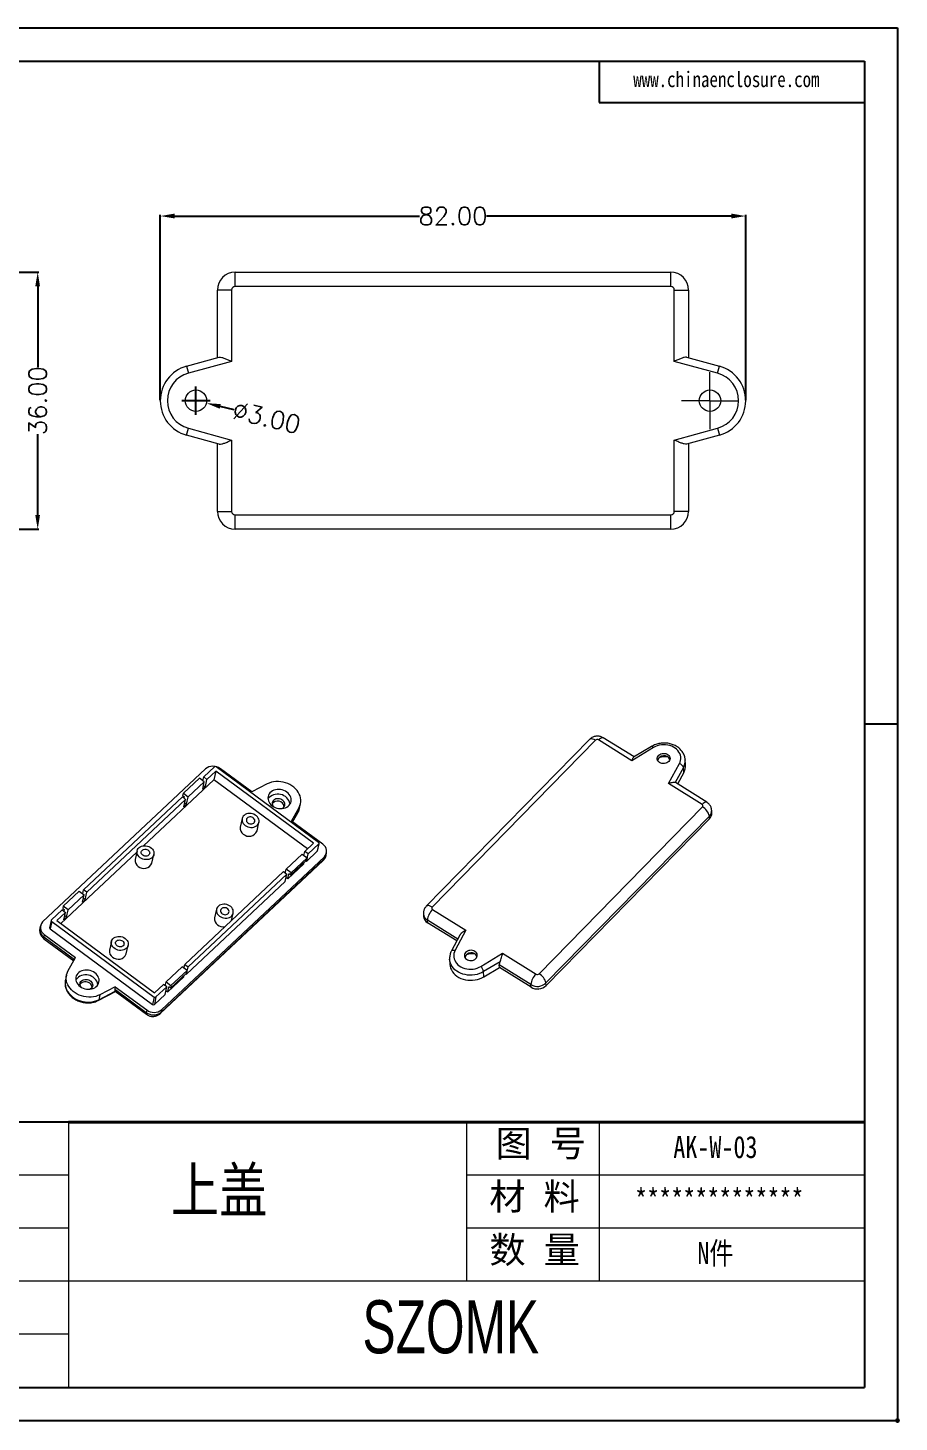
# Model space of a CAD drawing. Header units: inches. Extents: x -870 to -275, y 557 to 752.
# Drawn here: x -715.8 to -593.7, y 556.5 to 751.8 of the extents above; entities that cross this region are included whole.
import ezdxf

# ---------------------------------------------------------------- set-up
doc = ezdxf.new("R2010")
doc.units = ezdxf.units.IN
doc.header["$LTSCALE"] = 0.1
doc.layers.add('文字', color=81, linetype='Continuous')
doc.layers.add('粗实线', color=7, linetype='Continuous', lineweight=30)
doc.layers.add('细实线', color=3, linetype='Continuous', lineweight=9)
doc.styles.get("Standard").update_dxf_attribs({"font": 'txt', "bigfont": 'gbcbig.shx'})
doc.styles.add('宋体', font='', dxfattribs={"width": 0.8, "height": 3.5})
doc.styles.add('长仿宋', font='', dxfattribs={"width": 0.7, "height": 4})
doc.styles.get('宋体').set_extended_font_data('SimSun')
doc.styles.get('长仿宋').set_extended_font_data('SimSun')
doc.dimstyles.new('2.5', dxfattribs={"dimtxt": 2.5, "dimasz": 2, "dimexe": 0.18, "dimexo": 0.0625, "dimgap": 0.09, "dimtad": 0, "dimzin": 0, "dimdsep": 46, "dimtxsty": 'Standard', "dimcen": 2, "dimclrd": 3, "dimclre": 3, "dimclrt": 256, "dimadec": 0, "dimazin": 0, "dimtfac": 1, "dimtofl": 0, "dimtmove": 0, "dimatfit": 3, "dimfxl": 1, "dimtolj": 1, "dimtzin": 0, "dimarcsym": 0})

# ---------------------------------------------------------------- blocks, each defined once
blk = doc.blocks.new('SW_CENTERMARKSYMBOL_35')
at = {"color": 0, "linetype": 'Continuous', "lineweight": 0}
for p, q in [((0, 2.5), (0, 4)), ((0, 0), (0, 2.5)), ((-2.5, 0), (-4, 0)), ((0, 0), (-2.5, 0)), ((0, 0), (0, -2.5)), ((0, 0), (2.5, 0)), ((2.5, 0), (4, 0)), ((0, -2.5), (0, -4))]:
    blk.add_line(p, q, dxfattribs=at)
blk = doc.blocks.new('*D76')
at = {"color": 3, "lineweight": -2}
for p, q in [((-740.93, 717.59), (-714.2, 717.59)), ((-714.38, 715.59), (-714.38, 704.26)), ((-714.38, 683.59), (-714.38, 694.91)), ((-740.93, 681.59), (-714.2, 681.59))]:
    blk.add_line(p, q, dxfattribs=at)
at = {"color": 3}
for points in [[(-714.72, 715.59), (-714.05, 715.59), (-714.38, 717.59)], [(-714.72, 683.59), (-714.05, 683.59), (-714.38, 681.59)]]:
    blk.add_solid(points, dxfattribs=at)
at = {"layer": 'Defpoints', "color": 0}
for p in [(-740.99, 717.59), (-714.38, 717.59), (-740.99, 681.59)]:
    blk.add_point(p, dxfattribs=at)
at = {"insert": (-714.38, 699.59), "char_height": 2.5, "attachment_point": 5, "rotation": 90}
blk.add_mtext('\\A1;36.00', dxfattribs=at)
blk = doc.blocks.new('*D80')
at = {"color": 3, "lineweight": -2}
for p, q in [((-692.21, 697.59), (-692.21, 701.59)), ((-694.21, 699.59), (-690.21, 699.59)), ((-686.86, 698.32), (-688.81, 698.78))]:
    blk.add_line(p, q, dxfattribs=at)
at = {"color": 3}
blk.add_solid([(-688.73, 699.11), (-688.88, 698.46), (-690.75, 699.24)], dxfattribs=at)
at = {"layer": 'Defpoints', "color": 0}
for p in [(-693.67, 699.93), (-690.75, 699.24)]:
    blk.add_point(p, dxfattribs=at)
at = {"insert": (-682.31, 697.25), "char_height": 2.5, "attachment_point": 5, "rotation": 346.7077}
blk.add_mtext('\\A1;∅3.00', dxfattribs=at)
blk = doc.blocks.new('*D85')
at = {"color": 3, "lineweight": -2}
for p, q in [((-697.21, 699.65), (-697.21, 725.63)), ((-695.21, 725.45), (-660.89, 725.45)), ((-617.21, 725.45), (-651.54, 725.45)), ((-615.21, 699.65), (-615.21, 725.63))]:
    blk.add_line(p, q, dxfattribs=at)
at = {"color": 3}
for points in [[(-695.21, 725.79), (-695.21, 725.12), (-697.21, 725.45)], [(-617.21, 725.79), (-617.21, 725.12), (-615.21, 725.45)]]:
    blk.add_solid(points, dxfattribs=at)
at = {"layer": 'Defpoints', "color": 0}
for p in [(-615.21, 725.45), (-697.21, 699.59), (-615.21, 699.59)]:
    blk.add_point(p, dxfattribs=at)
at = {"insert": (-656.21, 725.45), "char_height": 2.5, "attachment_point": 5}
blk.add_mtext('\\A1;82.00', dxfattribs=at)

msp = doc.modelspace()

# ---------------------------------------------------------------- linework, layer by layer
for p, q in [((-869.854, 751.81), (-593.949, 751.81)), ((-593.949, 751.81), (-593.949, 556.726)), ((-860.564, 747.165), (-598.594, 747.165)), ((-635.752, 747.165), (-635.752, 741.359)), ((-598.594, 747.165), (-598.594, 561.371)), ((-635.752, 741.359), (-598.594, 741.359)), ((-593.949, 654.268), (-598.594, 654.268)), ((-710.07, 598.53), (-765.809, 598.53)), ((-860.564, 561.371), (-598.594, 561.371)), ((-869.854, 556.726), (-593.949, 556.726))]:
    msp.add_line(p, q)
at = {"color": 7, "linetype": 'Continuous', "lineweight": 15}
for p, q in [((-686.714, 715.587), (-686.714, 717.587)), ((-686.714, 717.587), (-625.714, 717.587)), ((-625.714, 715.587), (-625.714, 717.587)), ((-687.214, 715.087), (-689.214, 715.087)), ((-689.214, 705.587), (-689.214, 715.087)), ((-687.214, 715.087), (-687.214, 705.095)), ((-625.714, 715.587), (-686.714, 715.587)), ((-625.214, 705.095), (-625.214, 715.087)), ((-625.214, 715.087), (-623.214, 715.087)), ((-623.214, 715.087), (-623.214, 705.587)), ((-693.528, 704.411), (-688.946, 705.66)), ((-687.214, 705.095), (-693.265, 703.446)), ((-619.162, 703.446), (-625.214, 705.095)), ((-623.481, 705.66), (-618.899, 704.411)), ((-693.528, 704.411), (-693.265, 703.446)), ((-619.162, 703.446), (-618.899, 704.411)), ((-693.528, 694.762), (-693.265, 695.727)), ((-693.265, 695.727), (-687.214, 694.078)), ((-625.214, 694.078), (-619.162, 695.727)), ((-619.162, 695.727), (-618.899, 694.762)), ((-688.946, 693.513), (-693.528, 694.762)), ((-689.214, 684.087), (-689.214, 693.587)), ((-687.214, 694.078), (-687.214, 684.087)), ((-625.214, 684.087), (-625.214, 694.078)), ((-618.899, 694.762), (-623.481, 693.513)), ((-623.214, 693.587), (-623.214, 684.087)), ((-689.214, 684.087), (-687.214, 684.087)), ((-686.714, 683.587), (-625.714, 683.587)), ((-686.714, 681.587), (-686.714, 683.587)), ((-625.714, 681.587), (-625.714, 683.587)), ((-623.214, 684.087), (-625.214, 684.087)), ((-625.714, 681.587), (-686.714, 681.587)), ((-630.838, 649.676), (-635.157, 652.367)), ((-637.071, 652.142), (-659.95, 628.768)), ((-636.254, 652.018), (-659.133, 628.644)), ((-631.158, 649.152), (-635.833, 652.064)), ((-628.116, 650.99), (-631.158, 649.152)), ((-628.406, 651.145), (-630.916, 649.628)), ((-626.003, 645.94), (-624.505, 648.74)), ((-623.649, 648.559), (-623.69, 649.275)), ((-690.884, 648.005), (-713.687, 626.56)), ((-689.703, 646.493), (-699.538, 637.244)), ((-693.978, 644.596), (-691.735, 646.705)), ((-691.041, 646.193), (-691.735, 646.705)), ((-691.25, 646.347), (-691.13, 646.886)), ((-689.634, 648.292), (-691.13, 646.886)), ((-691.13, 646.886), (-690.667, 646.544)), ((-690.898, 645.506), (-690.667, 646.544)), ((-689.433, 647.704), (-690.667, 646.544)), ((-689.433, 647.704), (-689.703, 646.493)), ((-676.571, 636.805), (-689.703, 646.493)), ((-675.73, 637.595), (-689.433, 647.704)), ((-675.032, 637.708), (-689.383, 648.295)), ((-684.394, 644.786), (-688.792, 648.03)), ((-623.935, 648.201), (-625.069, 646.081)), ((-623.894, 647.485), (-624.751, 645.883)), ((-623.894, 647.485), (-623.935, 648.201)), ((-694.055, 644.249), (-693.978, 644.596)), ((-693.978, 644.596), (-693.284, 644.083)), ((-691.041, 646.193), (-693.284, 644.083)), ((-691.272, 645.154), (-691.041, 646.193)), ((-690.898, 645.506), (-691.272, 645.154)), ((-691.152, 645.693), (-690.898, 645.506)), ((-682.237, 645.901), (-684.394, 644.786)), ((-621.328, 643.027), (-626.003, 645.94)), ((-620.653, 643.33), (-625.065, 646.079)), ((-694.12, 644.073), (-707.952, 631.066)), ((-693.657, 643.732), (-707.489, 630.724)), ((-693.657, 643.732), (-694.12, 644.073)), ((-694.055, 644.249), (-693.824, 644.079)), ((-693.889, 642.693), (-693.657, 643.732)), ((-693.515, 643.045), (-693.889, 642.693)), ((-693.867, 643.886), (-693.824, 644.079)), ((-693.769, 643.232), (-693.515, 643.045)), ((-693.515, 643.045), (-693.284, 644.083)), ((-678.839, 640.687), (-677.771, 642.606)), ((-677.771, 642.606), (-677.925, 641.914)), ((-677.721, 642.447), (-677.567, 643.139)), ((-644.161, 619.316), (-621.282, 642.69)), ((-685.734, 641.047), (-686.004, 639.836)), ((-674.441, 637.443), (-678.839, 640.687)), ((-678.668, 640.561), (-677.946, 641.859)), ((-620.305, 641.391), (-643.184, 618.017)), ((-620.285, 641.033), (-643.164, 617.659)), ((-620.285, 641.033), (-620.305, 641.391)), ((-619.957, 641.847), (-619.978, 642.205)), ((-683.662, 639.314), (-683.392, 640.526)), ((-676.964, 636.435), (-675.73, 637.595)), ((-676.501, 636.094), (-675.006, 637.5)), ((-675.006, 637.5), (-675.237, 636.462)), ((-675.2, 636.525), (-674.969, 637.563)), ((-700.489, 636.35), (-711.143, 626.331)), ((-700.448, 636.533), (-700.718, 635.321)), ((-698.375, 634.8), (-698.106, 636.011)), ((-697.203, 613.729), (-674.399, 635.173)), ((-697.099, 613.92), (-674.296, 635.364)), ((-697.022, 614.266), (-674.218, 635.71)), ((-679.581, 633.974), (-677.338, 636.084)), ((-676.72, 635.225), (-678.963, 633.116)), ((-678.886, 633.462), (-676.643, 635.571)), ((-677.338, 636.084), (-676.643, 635.571)), ((-677.106, 634.704), (-677.061, 634.905)), ((-677.084, 635.896), (-676.964, 636.435)), ((-676.501, 636.094), (-676.964, 636.435)), ((-676.732, 635.055), (-676.827, 635.125)), ((-676.732, 635.055), (-675.237, 636.462)), ((-676.732, 635.055), (-676.501, 636.094)), ((-676.643, 635.571), (-676.72, 635.225)), ((-674.218, 635.71), (-674.296, 635.364)), ((-673.989, 635.892), (-673.912, 636.238)), ((-693.786, 620.616), (-679.954, 633.623)), ((-693.323, 620.274), (-679.492, 633.281)), ((-679.954, 633.623), (-679.492, 633.281)), ((-679.723, 632.243), (-679.492, 633.281)), ((-679.701, 633.436), (-679.581, 633.974)), ((-678.886, 633.462), (-679.581, 633.974)), ((-679.349, 632.595), (-677.106, 634.704)), ((-679.349, 632.595), (-679.195, 633.287)), ((-678.963, 633.116), (-679.195, 633.287)), ((-678.963, 633.116), (-678.886, 633.462)), ((-708.557, 630.885), (-710.8, 628.776)), ((-708.557, 630.885), (-707.863, 630.373)), ((-708.072, 630.527), (-707.952, 631.066)), ((-707.489, 630.724), (-707.952, 631.066)), ((-693.554, 619.236), (-679.723, 632.243)), ((-679.349, 632.595), (-679.603, 632.782)), ((-707.863, 630.373), (-710.106, 628.264)), ((-708.094, 629.335), (-707.863, 630.373)), ((-708.094, 629.335), (-707.72, 629.686)), ((-707.72, 629.686), (-707.974, 629.873)), ((-707.72, 629.686), (-707.489, 630.724)), ((-710.942, 628.254), (-712.438, 626.847)), ((-710.479, 627.912), (-711.713, 626.752)), ((-710.942, 628.254), (-710.479, 627.912)), ((-710.8, 628.776), (-710.877, 628.43)), ((-710.877, 628.43), (-710.646, 628.259)), ((-710.106, 628.264), (-710.8, 628.776)), ((-710.711, 626.874), (-710.479, 627.912)), ((-710.711, 626.874), (-710.337, 627.225)), ((-710.689, 628.066), (-710.646, 628.259)), ((-710.337, 627.225), (-710.591, 627.413)), ((-710.337, 627.225), (-710.106, 628.264)), ((-689.338, 628.336), (-689.608, 627.125)), ((-687.224, 626.786), (-686.995, 627.814)), ((-660.356, 627.697), (-660.335, 627.339)), ((-659.087, 628.307), (-654.412, 625.394)), ((-713.994, 626.033), (-714.071, 625.687)), ((-712.475, 626.784), (-712.706, 625.746)), ((-712.411, 626.64), (-712.642, 625.601)), ((-712.642, 625.601), (-698.291, 615.014)), ((-712.411, 626.64), (-698.06, 616.052)), ((-711.713, 626.752), (-698.01, 616.643)), ((-659.775, 626.466), (-659.796, 626.824)), ((-655.674, 623.911), (-659.775, 626.466)), ((-654.412, 625.394), (-655.91, 622.594)), ((-713.465, 624.828), (-713.542, 624.482)), ((-713.507, 624.219), (-709.319, 621.13)), ((-713.465, 624.828), (-709.067, 621.583)), ((-704.052, 623.822), (-704.322, 622.61)), ((-701.979, 622.088), (-701.709, 623.3)), ((-655.232, 624.736), (-656.418, 622.52)), ((-710.135, 619.665), (-709.067, 621.583)), ((-656.684, 621.343), (-656.643, 620.627)), ((-652.299, 620.344), (-649.257, 622.183)), ((-649.257, 622.183), (-644.582, 619.27)), ((-710.339, 619.132), (-710.493, 618.44)), ((-696.403, 618.155), (-694.16, 620.264)), ((-695.785, 617.296), (-693.542, 619.406)), ((-693.465, 619.752), (-695.708, 617.642)), ((-693.465, 619.752), (-694.16, 620.264)), ((-693.906, 620.077), (-693.786, 620.616)), ((-693.786, 620.616), (-693.323, 620.274)), ((-693.649, 619.306), (-693.554, 619.236)), ((-693.554, 619.236), (-693.323, 620.274)), ((-693.542, 619.406), (-693.465, 619.752)), ((-649.622, 620.996), (-651.925, 619.604)), ((-651.884, 618.888), (-651.925, 619.604)), ((-651.884, 618.888), (-649.716, 620.199)), ((-645.292, 617.787), (-649.736, 620.557)), ((-649.716, 620.199), (-649.736, 620.557)), ((-645.271, 617.429), (-649.716, 620.199)), ((-703.512, 617.485), (-705.669, 616.37)), ((-703.512, 617.485), (-703.589, 617.139)), ((-703.512, 617.485), (-699.114, 614.241)), ((-698.01, 616.643), (-696.777, 617.803)), ((-697.809, 616.055), (-696.314, 617.462)), ((-696.314, 617.462), (-696.777, 617.803)), ((-696.545, 616.423), (-696.314, 617.462)), ((-696.523, 617.616), (-696.403, 618.155)), ((-696.403, 618.155), (-695.708, 617.642)), ((-696.171, 616.775), (-693.928, 618.884)), ((-696.171, 616.775), (-696.017, 617.467)), ((-695.785, 617.296), (-696.017, 617.467)), ((-695.708, 617.642), (-695.785, 617.296)), ((-693.928, 618.884), (-693.883, 619.085)), ((-645.271, 617.429), (-645.292, 617.787)), ((-643.164, 617.659), (-643.184, 618.017)), ((-705.896, 615.567), (-703.475, 616.818)), ((-705.823, 615.678), (-703.532, 616.862)), ((-705.669, 616.37), (-705.823, 615.678)), ((-703.589, 617.139), (-699.191, 613.895)), ((-703.515, 616.849), (-703.532, 616.862)), ((-703.515, 616.849), (-699.156, 613.632)), ((-698.06, 616.052), (-698.291, 615.014)), ((-698.04, 615.017), (-696.545, 616.423)), ((-697.809, 616.055), (-698.04, 615.017)), ((-696.425, 616.962), (-696.171, 616.775)), ((-699.114, 614.241), (-699.191, 613.895)), ((-697.022, 614.266), (-697.099, 613.92))]:
    msp.add_line(p, q, dxfattribs=at)
at = {"color": 8, "linetype": 'Continuous', "lineweight": 15}
for p, q in [((-678.675, 640.566), (-677.925, 641.914)), ((-677.946, 641.859), (-677.925, 641.914)), ((-655.535, 624.17), (-659.796, 626.824)), ((-713.542, 624.482), (-709.226, 621.298))]:
    msp.add_line(p, q, dxfattribs=at)
at = {"color": 8, "linetype": 'Continuous', "lineweight": 15, "flags": 128}
for points in [[(-635.833, 652.064), (-635.686, 652.2), (-635.542, 652.303), (-635.409, 652.369), (-635.29, 652.396), (-635.191, 652.383), (-635.157, 652.367)], [(-636.254, 652.018), (-636.436, 652.118), (-636.609, 652.187), (-636.767, 652.222), (-636.904, 652.221), (-637.014, 652.185), (-637.071, 652.142)], [(-628.116, 650.99), (-628.185, 651.057), (-628.25, 651.109), (-628.309, 651.142), (-628.36, 651.155), (-628.401, 651.148), (-628.406, 651.145)], [(-620.653, 643.33), (-620.687, 643.346), (-620.786, 643.359), (-620.905, 643.332), (-621.038, 643.266), (-621.181, 643.163), (-621.328, 643.027)], [(-674.399, 635.173), (-674.343, 635.242), (-674.296, 635.364)], [(-659.133, 628.644), (-659.315, 628.744), (-659.488, 628.813), (-659.646, 628.848), (-659.783, 628.847), (-659.893, 628.811), (-659.95, 628.768)], [(-651.925, 619.604), (-652.211, 619.451), (-652.516, 619.324), (-652.836, 619.225), (-653.167, 619.155), (-653.504, 619.116), (-653.844, 619.108), (-654.182, 619.131), (-654.514, 619.184), (-654.835, 619.267), (-655.141, 619.379), (-655.429, 619.519), (-655.694, 619.684), (-655.934, 619.873), (-656.144, 620.083), (-656.323, 620.311), (-656.469, 620.555), (-656.578, 620.811), (-656.65, 621.076), (-656.684, 621.343)], [(-656.418, 622.52), (-656.405, 622.54), (-656.358, 622.585), (-656.293, 622.617), (-656.212, 622.634), (-656.119, 622.636), (-656.017, 622.623), (-655.91, 622.594)], [(-710.493, 618.44), (-710.532, 618.189), (-710.538, 617.912), (-710.505, 617.635), (-710.434, 617.359), (-710.327, 617.088), (-710.184, 616.827), (-710.007, 616.578), (-709.799, 616.344), (-709.562, 616.129), (-709.3, 615.936), (-709.015, 615.766), (-708.712, 615.622), (-708.393, 615.506), (-708.065, 615.419), (-707.729, 615.363), (-707.392, 615.338), (-707.057, 615.345), (-706.728, 615.383), (-706.41, 615.451), (-706.107, 615.55), (-705.823, 615.678)], [(-697.203, 613.729), (-697.147, 613.798), (-697.099, 613.92)]]:
    msp.add_lwpolyline(points, dxfattribs=at)
at = {"color": 7, "linetype": 'Continuous', "lineweight": 15, "flags": 128}
for points in [[(-624.505, 648.74), (-624.404, 648.966), (-624.338, 649.201), (-624.308, 649.439), (-624.316, 649.678), (-624.36, 649.914), (-624.441, 650.142), (-624.556, 650.36), (-624.705, 650.565), (-624.884, 650.752), (-625.092, 650.919), (-625.324, 651.064), (-625.578, 651.184), (-625.849, 651.277), (-626.133, 651.343), (-626.426, 651.38), (-626.724, 651.386), (-627.021, 651.364), (-627.313, 651.312), (-627.596, 651.231), (-627.865, 651.123), (-628.116, 650.99)], [(-627.268, 648.887), (-627.398, 648.987), (-627.499, 649.106), (-627.568, 649.24), (-627.602, 649.383), (-627.598, 649.529), (-627.559, 649.672), (-627.484, 649.807), (-627.378, 649.927), (-627.244, 650.029), (-627.088, 650.107), (-626.916, 650.159), (-626.736, 650.183), (-626.554, 650.176), (-626.379, 650.141), (-626.217, 650.078), (-626.075, 649.989), (-625.958, 649.879), (-625.873, 649.752), (-625.821, 649.613), (-625.806, 649.468), (-625.827, 649.322), (-625.885, 649.182), (-625.976, 649.054), (-626.097, 648.942), (-626.242, 648.852), (-626.407, 648.787), (-626.584, 648.749), (-626.766, 648.74), (-626.945, 648.761), (-627.115, 648.811), (-627.268, 648.887)], [(-623.69, 649.275), (-623.689, 649.271), (-623.688, 649.244)], [(-677.771, 642.606), (-677.653, 642.856), (-677.572, 643.119), (-677.528, 643.39), (-677.523, 643.666), (-677.555, 643.944), (-677.626, 644.22), (-677.733, 644.49), (-677.876, 644.752), (-678.053, 645.001), (-678.261, 645.234), (-678.498, 645.449), (-678.76, 645.643), (-679.045, 645.813), (-679.349, 645.956), (-679.667, 646.072), (-679.996, 646.159), (-680.331, 646.215), (-680.668, 646.24), (-681.003, 646.234), (-681.332, 646.196), (-681.65, 646.127), (-681.953, 646.028), (-682.237, 645.901)], [(-681.523, 642.824), (-681.322, 642.695), (-681.102, 642.59), (-680.869, 642.513), (-680.628, 642.463), (-680.383, 642.444), (-680.141, 642.454), (-679.907, 642.494), (-679.686, 642.564), (-679.483, 642.66), (-679.303, 642.782), (-679.149, 642.927), (-679.025, 643.091), (-678.935, 643.27), (-678.879, 643.461), (-678.859, 643.66), (-678.876, 643.861), (-678.929, 644.061), (-679.017, 644.255), (-679.138, 644.438), (-679.289, 644.607), (-679.467, 644.758), (-679.668, 644.887), (-679.888, 644.992), (-680.121, 645.07), (-680.363, 645.119), (-680.608, 645.139), (-680.85, 645.128), (-681.084, 645.088), (-681.305, 645.019), (-681.508, 644.922), (-681.688, 644.8), (-681.842, 644.655), (-681.965, 644.492), (-682.056, 644.312), (-682.112, 644.121), (-682.132, 643.923), (-682.115, 643.721), (-682.062, 643.521), (-681.974, 643.328), (-681.853, 643.144), (-681.702, 642.975), (-681.523, 642.824)], [(-680.154, 642.453), (-680.048, 642.513), (-679.928, 642.614), (-679.837, 642.735), (-679.779, 642.871), (-679.757, 643.017), (-679.772, 643.165), (-679.822, 643.311), (-679.907, 643.449), (-680.021, 643.572), (-680.162, 643.675), (-680.322, 643.755), (-680.496, 643.809), (-680.676, 643.833), (-680.855, 643.827), (-681.026, 643.791), (-681.181, 643.727), (-681.315, 643.637), (-681.421, 643.525), (-681.495, 643.396), (-681.535, 643.255), (-681.539, 643.107), (-681.506, 642.959), (-681.439, 642.816), (-681.373, 642.724)], [(-685.311, 640.083), (-685.133, 639.973), (-684.938, 639.888), (-684.73, 639.833), (-684.517, 639.808), (-684.305, 639.814), (-684.102, 639.852), (-683.913, 639.92), (-683.746, 640.015), (-683.604, 640.136), (-683.494, 640.277), (-683.418, 640.435), (-683.378, 640.604), (-683.377, 640.779), (-683.414, 640.954), (-683.488, 641.124), (-683.596, 641.283), (-683.735, 641.426), (-683.901, 641.548), (-684.089, 641.646), (-684.291, 641.716), (-684.502, 641.757), (-684.716, 641.766), (-684.924, 641.744), (-685.12, 641.691), (-685.299, 641.609), (-685.454, 641.5), (-685.581, 641.369), (-685.675, 641.219), (-685.733, 641.055), (-685.753, 640.882), (-685.735, 640.706), (-685.68, 640.533), (-685.588, 640.368), (-685.464, 640.217), (-685.311, 640.083)], [(-684.937, 640.435), (-684.81, 640.361), (-684.668, 640.314), (-684.519, 640.296), (-684.372, 640.31), (-684.238, 640.353), (-684.124, 640.424), (-684.038, 640.517), (-683.985, 640.627), (-683.968, 640.747), (-683.988, 640.87), (-684.045, 640.988), (-684.134, 641.093), (-684.25, 641.178), (-684.386, 641.239), (-684.533, 641.272), (-684.681, 641.274), (-684.823, 641.245), (-684.948, 641.188), (-685.048, 641.105), (-685.119, 641.003), (-685.154, 640.887), (-685.152, 640.764), (-685.114, 640.643), (-685.04, 640.531), (-684.937, 640.435)], [(-700.025, 635.569), (-700.178, 635.702), (-700.302, 635.854), (-700.394, 636.019), (-700.449, 636.192), (-700.467, 636.367), (-700.447, 636.54), (-700.389, 636.704), (-700.295, 636.854), (-700.168, 636.986), (-700.013, 637.094), (-699.834, 637.176), (-699.638, 637.229), (-699.429, 637.251), (-699.216, 637.242), (-699.005, 637.202), (-698.803, 637.131), (-698.615, 637.033), (-698.449, 636.911), (-698.31, 636.768), (-698.202, 636.609), (-698.128, 636.439), (-698.091, 636.264), (-698.092, 636.089), (-698.132, 635.92), (-698.208, 635.762), (-698.318, 635.621), (-698.46, 635.501), (-698.627, 635.405), (-698.816, 635.337), (-699.019, 635.299), (-699.231, 635.293), (-699.444, 635.318), (-699.652, 635.374), (-699.847, 635.458), (-700.025, 635.569)], [(-699.651, 635.92), (-699.754, 636.016), (-699.828, 636.128), (-699.866, 636.249), (-699.868, 636.372), (-699.833, 636.488), (-699.762, 636.591), (-699.662, 636.673), (-699.537, 636.731), (-699.395, 636.759), (-699.247, 636.757), (-699.1, 636.724), (-698.964, 636.663), (-698.848, 636.578), (-698.759, 636.473), (-698.702, 636.356), (-698.682, 636.233), (-698.699, 636.113), (-698.752, 636.002), (-698.838, 635.909), (-698.952, 635.838), (-699.086, 635.795), (-699.233, 635.782), (-699.381, 635.799), (-699.524, 635.846), (-699.651, 635.92)], [(-688.914, 627.372), (-688.737, 627.262), (-688.541, 627.177), (-688.333, 627.122), (-688.12, 627.097), (-687.909, 627.103), (-687.705, 627.141), (-687.517, 627.209), (-687.349, 627.304), (-687.208, 627.425), (-687.097, 627.566), (-687.021, 627.724), (-686.982, 627.893), (-686.981, 628.068), (-687.017, 628.243), (-687.091, 628.413), (-687.199, 628.571), (-687.339, 628.714), (-687.505, 628.837), (-687.692, 628.935), (-687.895, 629.005), (-688.106, 629.046), (-688.319, 629.055), (-688.527, 629.033), (-688.724, 628.98), (-688.903, 628.898), (-689.058, 628.789), (-689.184, 628.658), (-689.278, 628.508), (-689.336, 628.344), (-689.356, 628.171), (-689.339, 627.995), (-689.283, 627.822), (-689.192, 627.657), (-689.067, 627.506), (-688.914, 627.372)], [(-688.54, 627.724), (-688.413, 627.65), (-688.271, 627.603), (-688.122, 627.585), (-687.976, 627.599), (-687.842, 627.642), (-687.728, 627.713), (-687.642, 627.806), (-687.588, 627.916), (-687.571, 628.036), (-687.592, 628.159), (-687.648, 628.277), (-687.738, 628.381), (-687.854, 628.467), (-687.989, 628.528), (-688.136, 628.561), (-688.285, 628.563), (-688.426, 628.534), (-688.551, 628.477), (-688.652, 628.394), (-688.722, 628.292), (-688.758, 628.175), (-688.756, 628.053), (-688.717, 627.932), (-688.644, 627.82), (-688.54, 627.724)], [(-702.133, 624.264), (-701.979, 624.131), (-701.855, 623.979), (-701.764, 623.814), (-701.708, 623.641), (-701.69, 623.465), (-701.711, 623.292), (-701.769, 623.128), (-701.863, 622.978), (-701.989, 622.847), (-702.144, 622.738), (-702.323, 622.656), (-702.52, 622.603), (-702.728, 622.581), (-702.941, 622.59), (-703.152, 622.631), (-703.355, 622.701), (-703.542, 622.799), (-703.708, 622.922), (-703.847, 623.065), (-703.956, 623.224), (-704.029, 623.393), (-704.066, 623.569), (-704.065, 623.743), (-704.026, 623.912), (-703.949, 624.07), (-703.839, 624.212), (-703.698, 624.332), (-703.53, 624.428), (-703.341, 624.495), (-703.138, 624.533), (-702.927, 624.54), (-702.713, 624.515), (-702.506, 624.459), (-702.31, 624.374), (-702.133, 624.264)], [(-702.507, 623.912), (-702.403, 623.816), (-702.33, 623.704), (-702.291, 623.583), (-702.289, 623.461), (-702.325, 623.345), (-702.395, 623.242), (-702.496, 623.159), (-702.621, 623.102), (-702.762, 623.074), (-702.911, 623.076), (-703.058, 623.108), (-703.193, 623.169), (-703.309, 623.255), (-703.398, 623.36), (-703.455, 623.477), (-703.475, 623.6), (-703.458, 623.72), (-703.405, 623.83), (-703.319, 623.924), (-703.205, 623.994), (-703.071, 624.037), (-702.925, 624.051), (-702.776, 624.033), (-702.633, 623.986), (-702.507, 623.912)], [(-656.684, 621.343), (-656.685, 621.347), (-656.686, 621.374)], [(-655.91, 622.594), (-656.011, 622.368), (-656.077, 622.133), (-656.107, 621.895), (-656.099, 621.656), (-656.055, 621.42), (-655.974, 621.192), (-655.859, 620.974), (-655.71, 620.77), (-655.531, 620.582), (-655.323, 620.415), (-655.091, 620.27), (-654.837, 620.15), (-654.566, 620.057), (-654.282, 619.991), (-653.989, 619.955), (-653.691, 619.948), (-653.394, 619.97), (-653.102, 620.022), (-652.819, 620.103), (-652.55, 620.211), (-652.299, 620.344)], [(-653.147, 622.447), (-653.3, 622.524), (-653.47, 622.573), (-653.649, 622.594), (-653.831, 622.585), (-654.008, 622.548), (-654.172, 622.482), (-654.318, 622.392), (-654.439, 622.28), (-654.53, 622.152), (-654.588, 622.012), (-654.609, 621.866), (-654.594, 621.721), (-654.542, 621.582), (-654.457, 621.455), (-654.34, 621.345), (-654.198, 621.256), (-654.036, 621.193), (-653.861, 621.158), (-653.679, 621.152), (-653.499, 621.175), (-653.327, 621.227), (-653.171, 621.305), (-653.037, 621.407), (-652.931, 621.527), (-652.856, 621.662), (-652.817, 621.805), (-652.813, 621.952), (-652.847, 622.094), (-652.916, 622.228), (-653.017, 622.347), (-653.147, 622.447)], [(-705.669, 616.37), (-705.953, 616.242), (-706.256, 616.144), (-706.574, 616.075), (-706.903, 616.037), (-707.238, 616.03), (-707.575, 616.055), (-707.91, 616.112), (-708.239, 616.198), (-708.557, 616.314), (-708.861, 616.458), (-709.146, 616.628), (-709.408, 616.822), (-709.645, 617.037), (-709.853, 617.27), (-710.03, 617.519), (-710.173, 617.78), (-710.28, 618.051), (-710.351, 618.327), (-710.383, 618.605), (-710.378, 618.881), (-710.334, 619.152), (-710.253, 619.415), (-710.135, 619.665)], [(-708.439, 617.513), (-708.237, 617.384), (-708.018, 617.279), (-707.785, 617.201), (-707.543, 617.152), (-707.298, 617.132), (-707.056, 617.143), (-706.822, 617.183), (-706.601, 617.252), (-706.398, 617.349), (-706.218, 617.471), (-706.064, 617.615), (-705.941, 617.779), (-705.85, 617.959), (-705.794, 618.15), (-705.774, 618.348), (-705.791, 618.55), (-705.844, 618.749), (-705.932, 618.943), (-706.053, 619.127), (-706.204, 619.296), (-706.383, 619.446), (-706.584, 619.576), (-706.804, 619.68), (-707.037, 619.758), (-707.278, 619.807), (-707.523, 619.827), (-707.765, 619.817), (-707.999, 619.776), (-708.22, 619.707), (-708.423, 619.61), (-708.603, 619.488), (-708.757, 619.344), (-708.881, 619.18), (-708.971, 619.001), (-709.027, 618.81), (-709.047, 618.611), (-709.03, 618.41), (-708.977, 618.21), (-708.889, 618.016), (-708.768, 617.833), (-708.617, 617.664), (-708.439, 617.513)], [(-656.643, 620.627), (-656.609, 620.36), (-656.537, 620.095), (-656.428, 619.839), (-656.282, 619.595), (-656.103, 619.367), (-655.893, 619.157), (-655.653, 618.968), (-655.388, 618.803), (-655.1, 618.663), (-654.794, 618.551), (-654.473, 618.468), (-654.141, 618.415), (-653.803, 618.392), (-653.463, 618.4), (-653.126, 618.439), (-652.795, 618.509), (-652.475, 618.608), (-652.17, 618.735), (-651.884, 618.888)], [(-708.288, 617.413), (-708.354, 617.505), (-708.422, 617.647), (-708.454, 617.795), (-708.451, 617.943), (-708.411, 618.085), (-708.336, 618.214), (-708.23, 618.326), (-708.097, 618.416), (-707.941, 618.48), (-707.771, 618.515), (-707.592, 618.521), (-707.412, 618.497), (-707.238, 618.444), (-707.077, 618.364), (-706.937, 618.26), (-706.822, 618.137), (-706.738, 618), (-706.687, 617.854), (-706.673, 617.705), (-706.694, 617.56), (-706.752, 617.424), (-706.843, 617.303), (-706.963, 617.201), (-707.069, 617.141)]]:
    msp.add_lwpolyline(points, dxfattribs=at)
at = {"color": 7, "linetype": 'Continuous', "lineweight": 15}
for centre in [(-692.214, 699.587), (-620.214, 699.587)]:
    msp.add_circle(centre, 1.5, dxfattribs=at)
msp.add_circle((-593.949, 556.726), 0.224)
for centre, radius, start, end in [((-686.714, 715.087), 2.5, 90, 180), ((-625.714, 715.087), 2.5, 0, 90), ((-686.714, 715.087), 0.5, 90, 180), ((-625.714, 715.087), 0.5, 0, 90), ((-692.214, 699.587), 5, 105.24526, 254.75474), ((-692.214, 699.587), 4, 105.24526, 254.75474), ((-620.214, 699.587), 4, 285.24526, 74.75474), ((-620.214, 699.587), 5, 285.24526, 74.75474), ((-686.714, 684.087), 2.5, 180, 270), ((-686.714, 684.087), 0.5, 180, 270), ((-625.714, 684.087), 0.5, 270, 0), ((-625.714, 684.087), 2.5, 270, 0), ((-636.013, 651.763), 0.351, 59.08404, 133.32844), ((-626.673, 648.895), 0.954, 27.26578, 159.2734), ((-626.604, 647.694), 2.018, 74.45162, 112.08755), ((-624.685, 647.978), 0.783, 16.57766, 76.72321), ((-625.665, 648.454), 2.019, 331.32509, 2.97141), ((-689.822, 646.697), 1.685, 52.30446, 129.06899), ((-689.507, 648.134), 0.203, 52.42905, 128.9444), ((-680.734, 642.721), 1.755, 12.4509, 142.43121), ((-680.771, 642.556), 0.952, 10.92952, 143.9526), ((-621.428, 642.842), 0.211, 313.88231, 61.7832), ((-622.278, 640.924), 2.027, 13.30327, 60.56823), ((-621.037, 641.809), 1.08, 314.09474, 2.04476), ((-685.054, 639.678), 0.963, 170.56882, 236.87696), ((-684.777, 639.772), 1.206, 228.24162, 337.70963), ((-675.1, 637.593), 0.133, 315.21582, 59.43758), ((-675.009, 636.489), 1.11, 315.41711, 59.23629), ((-699.768, 635.164), 0.963, 170.56882, 236.87696), ((-699.491, 635.257), 1.206, 228.24162, 337.70963), ((-675.32, 636.552), 0.123, 312.55208, 347.09979), ((-688.658, 626.967), 0.963, 170.56882, 236.87696), ((-659.225, 627.435), 1.114, 184.96307, 240.4209), ((-657.449, 626.613), 2.356, 134.02173, 174.84402), ((-658.987, 628.492), 0.211, 133.88231, 241.7832), ((-712.897, 625.781), 1.11, 135.41711, 239.23629), ((-712.565, 625.722), 0.143, 170.29497, 237.15081), ((-712.343, 626.754), 0.133, 135.21582, 239.43758), ((-688.331, 627.334), 1.451, 233.98232, 276.167), ((-703.372, 622.453), 0.963, 170.56882, 236.87696), ((-703.095, 622.546), 1.206, 228.24162, 337.70963), ((-653.677, 621.306), 0.954, 27.26578, 159.2734), ((-653.609, 620.105), 2.018, 74.45162, 112.08755), ((-707.649, 617.409), 1.755, 12.4509, 142.43121), ((-653.339, 619.356), 1.435, 9.9769, 43.55105), ((-642.945, 617.576), 2.356, 134.02173, 174.84402), ((-644.402, 619.571), 0.351, 239.08404, 313.32844), ((-645.157, 617.55), 2.027, 13.30327, 60.56823), ((-707.691, 617.243), 0.948, 49.93681, 143.71683), ((-707.501, 617.342), 0.754, 6.25864, 56.17175), ((-644.388, 619.287), 1.75, 238.94064, 313.47184), ((-644.368, 618.929), 1.75, 238.94064, 313.47184), ((-644.276, 617.385), 0.217, 248.46037, 298.0788), ((-697.936, 616.213), 0.203, 232.42905, 308.9444), ((-698.161, 615.228), 1.685, 232.30446, 309.06899), ((-698.084, 615.574), 1.685, 232.30446, 309.06899), ((-698.168, 615.175), 0.203, 232.42905, 308.9444)]:
    msp.add_arc(centre, radius, start, end, dxfattribs=at)
at = {"color": 8, "linetype": 'Continuous', "lineweight": 15}
for centre, radius, start, end in [((-625.714, 649.172), 2.027, 331.37885, 2.02047), ((-679.647, 642.876), 1.973, 330.7875, 347.41592), ((-621.057, 642.167), 1.08, 314.09654, 1.96524), ((-674.989, 636.12), 1.026, 312.52829, 347.12357), ((-659.246, 627.793), 1.114, 184.88464, 240.42338), ((-712.871, 625.496), 1.216, 170.95225, 236.49353), ((-713.309, 624.379), 0.255, 156.31098, 218.98666), ((-705.972, 615.696), 0.15, 300.49745, 353.04694), ((-698.957, 613.792), 0.255, 156.31763, 218.9555)]:
    msp.add_arc(centre, radius, start, end, dxfattribs=at)
at = {"color": 7, "linetype": 'Continuous', "lineweight": 15}
for centre, major_axis, ratio, start_param, end_param in [((-648.731, 621.164), (0.923, 0.825), 0.4860925, 2.248631, 2.7722298), ((-702.589, 617.656), (0.963, 0.772), 0.4018916, 2.6767804, 3.2003792)]:
    msp.add_ellipse(centre, major_axis=major_axis, ratio=ratio, start_param=start_param, end_param=end_param, dxfattribs=at)
for points, knots in [([(-688.946, 705.66), (-688.854, 705.685), (-688.741, 705.677), (-688.48, 705.622), (-688.338, 705.576), (-688.031, 705.46), (-687.874, 705.393), (-687.548, 705.249), (-687.379, 705.171), (-687.214, 705.095)], [0, 0, 0, 0, 0.25, 0.25, 0.5, 0.5, 0.75, 0.75, 1, 1, 1, 1]), ([(-623.481, 705.66), (-623.573, 705.685), (-623.686, 705.677), (-623.947, 705.622), (-624.089, 705.576), (-624.396, 705.46), (-624.553, 705.393), (-624.879, 705.249), (-625.048, 705.171), (-625.214, 705.095)], [0, 0, 0, 0, 0.25, 0.25, 0.5, 0.5, 0.75, 0.75, 1, 1, 1, 1]), ([(-688.946, 693.513), (-688.854, 693.488), (-688.741, 693.496), (-688.48, 693.551), (-688.338, 693.597), (-688.031, 693.713), (-687.874, 693.78), (-687.548, 693.924), (-687.379, 694.002), (-687.214, 694.078)], [0, 0, 0, 0, 0.25, 0.25, 0.5, 0.5, 0.75, 0.75, 1, 1, 1, 1]), ([(-623.481, 693.513), (-623.573, 693.488), (-623.686, 693.496), (-623.947, 693.551), (-624.089, 693.597), (-624.396, 693.713), (-624.553, 693.78), (-624.879, 693.924), (-625.048, 694.002), (-625.214, 694.078)], [0, 0, 0, 0, 0.25, 0.25, 0.5, 0.5, 0.75, 0.75, 1, 1, 1, 1]), ([(-635.157, 652.367), (-635.219, 652.402), (-635.342, 652.472), (-635.546, 652.543), (-635.759, 652.588), (-635.981, 652.603), (-636.206, 652.585), (-636.43, 652.535), (-636.647, 652.451), (-636.842, 652.339), (-636.981, 652.23), (-637.051, 652.162), (-637.071, 652.142)], [0, 0, 0, 0, 0.1019949, 0.20515, 0.3098662, 0.4163254, 0.5245971, 0.6346208, 0.7461192, 0.8586479, 0.9589408, 1, 1, 1, 1]), ([(-623.691, 649.24), (-623.691, 649.263), (-623.691, 649.374), (-623.724, 649.572), (-623.79, 649.831), (-623.891, 650.082), (-624.021, 650.321), (-624.181, 650.547), (-624.368, 650.756), (-624.581, 650.948), (-624.818, 651.12), (-625.076, 651.27), (-625.353, 651.395), (-625.644, 651.496), (-625.948, 651.569), (-626.26, 651.616), (-626.577, 651.634), (-626.895, 651.624), (-627.211, 651.586), (-627.522, 651.52), (-627.824, 651.427), (-628.108, 651.309), (-628.299, 651.21), (-628.394, 651.153), (-628.406, 651.145)], [0, 0, 0, 0, 0.0119738, 0.0595797, 0.1071249, 0.1547252, 0.2025006, 0.2505444, 0.298914, 0.3476276, 0.396668, 0.4459921, 0.4955438, 0.5452659, 0.595109, 0.6450362, 0.6950237, 0.745059, 0.7951376, 0.8452586, 0.8954197, 0.9456119, 0.992938, 1, 1, 1, 1]), ([(-630.91, 649.618), (-630.936, 649.602), (-630.986, 649.572), (-631.046, 649.457), (-631.103, 649.322), (-631.139, 649.212), (-631.157, 649.153), (-631.158, 649.152)], [0, 0, 0, 0, 0.2599407, 0.5005984, 0.7481971, 0.9938625, 1, 1, 1, 1]), ([(-625.069, 646.081), (-625.095, 646.095), (-625.144, 646.106), (-625.273, 646.114), (-625.35, 646.11), (-625.522, 646.087), (-625.614, 646.068), (-625.805, 646.016), (-625.906, 645.981), (-626.003, 645.94)], [0, 0, 0, 0, 0.25, 0.25, 0.5, 0.5, 0.75, 0.75, 1, 1, 1, 1]), ([(-619.982, 642.203), (-619.983, 642.244), (-619.988, 642.356), (-620.032, 642.535), (-620.108, 642.732), (-620.213, 642.914), (-620.343, 643.078), (-620.49, 643.219), (-620.6, 643.294), (-620.653, 643.33)], [0, 0, 0, 0, 0.0903011, 0.2467796, 0.4014188, 0.5547812, 0.7074929, 0.8602268, 1, 1, 1, 1]), ([(-677.946, 641.859), (-677.92, 641.908), (-677.852, 642.036), (-677.774, 642.232), (-677.74, 642.382), (-677.725, 642.444)], [0, 0, 0, 0, 0.2632911, 0.6933398, 1, 1, 1, 1]), ([(-674.399, 635.173), (-674.352, 635.222), (-674.251, 635.324), (-674.132, 635.506), (-674.04, 635.697), (-674.006, 635.83), (-673.991, 635.89)], [0, 0, 0, 0, 0.2439718, 0.5121627, 0.7766889, 1, 1, 1, 1]), ([(-659.95, 628.768), (-659.996, 628.716), (-660.088, 628.614), (-660.2, 628.432), (-660.289, 628.231), (-660.342, 628.013), (-660.363, 627.834), (-660.354, 627.73), (-660.352, 627.699)], [0, 0, 0, 0, 0.1754705, 0.3504883, 0.5433147, 0.7335836, 0.9206569, 1, 1, 1, 1]), ([(-714.069, 625.688), (-714.072, 625.678), (-714.095, 625.6), (-714.107, 625.446), (-714.103, 625.233), (-714.064, 625.026), (-713.996, 624.827), (-713.9, 624.64), (-713.778, 624.469), (-713.645, 624.328), (-713.548, 624.252), (-713.507, 624.219)], [0, 0, 0, 0, 0.0186214, 0.1477795, 0.2753229, 0.4016476, 0.5272359, 0.652614, 0.7783328, 0.904938, 1, 1, 1, 1]), ([(-654.412, 625.394), (-654.413, 625.394), (-654.448, 625.379), (-654.515, 625.349), (-654.611, 625.3), (-654.706, 625.246), (-654.798, 625.188), (-654.887, 625.124), (-654.966, 625.059), (-655.034, 624.995), (-655.093, 624.934), (-655.148, 624.869), (-655.193, 624.803), (-655.222, 624.758), (-655.232, 624.737), (-655.232, 624.736)], [0, 0, 0, 0, 0.0050515, 0.1059289, 0.2073933, 0.3062897, 0.4057873, 0.5073064, 0.6095984, 0.6882521, 0.7673556, 0.8480224, 0.9293101, 0.9984754, 1, 1, 1, 1]), ([(-656.418, 622.52), (-656.444, 622.47), (-656.511, 622.338), (-656.595, 622.113), (-656.659, 621.848), (-656.69, 621.601), (-656.685, 621.445), (-656.683, 621.378)], [0, 0, 0, 0, 0.1386147, 0.3703887, 0.6008299, 0.8295697, 1, 1, 1, 1]), ([(-649.622, 620.996), (-649.579, 621.081), (-649.543, 621.178), (-649.477, 621.386), (-649.447, 621.491), (-649.39, 621.703), (-649.363, 621.805), (-649.31, 622.002), (-649.283, 622.097), (-649.257, 622.183)], [0, 0, 0, 0, 0.25, 0.25, 0.5, 0.5, 0.75, 0.75, 1, 1, 1, 1]), ([(-710.489, 618.442), (-710.496, 618.418), (-710.525, 618.307), (-710.545, 618.102), (-710.547, 617.834), (-710.514, 617.565), (-710.449, 617.298), (-710.352, 617.037), (-710.225, 616.785), (-710.068, 616.543), (-709.883, 616.314), (-709.672, 616.102), (-709.437, 615.908), (-709.181, 615.734), (-708.907, 615.584), (-708.617, 615.458), (-708.316, 615.358), (-708.006, 615.284), (-707.69, 615.239), (-707.373, 615.222), (-707.058, 615.234), (-706.747, 615.275), (-706.446, 615.345), (-706.16, 615.44), (-705.983, 615.525), (-705.896, 615.567)], [0, 0, 0, 0, 0.01239494, 0.05586165, 0.09928671, 0.14277616, 0.18643198, 0.23033179, 0.27452134, 0.31901261, 0.36378774, 0.40880787, 0.45402398, 0.49938709, 0.5448554, 0.59039787, 0.63599454, 0.6816348, 0.72731435, 0.77303124, 0.81878163, 0.86455532, 0.91033174, 0.95607677, 1, 1, 1, 1]), ([(-699.156, 613.632), (-699.093, 613.59), (-698.969, 613.507), (-698.763, 613.417), (-698.548, 613.356), (-698.322, 613.326), (-698.092, 613.329), (-697.862, 613.367), (-697.647, 613.437), (-697.453, 613.534), (-697.308, 613.634), (-697.23, 613.704), (-697.203, 613.729)], [0, 0, 0, 0, 0.10713179, 0.21055754, 0.31578417, 0.42273071, 0.53123901, 0.64097553, 0.75141725, 0.85014353, 0.94819834, 1, 1, 1, 1])]:
    msp.add_open_spline(points, degree=3, knots=knots, dxfattribs=at)
at = {"layer": '粗实线', "color": 7, "lineweight": 40}
msp.add_line((-598.594, 598.53), (-710.07, 598.53), dxfattribs=at)
at = {"layer": '细实线', "color": 7}
for p, q in [((-710.07, 598.53), (-710.07, 561.371)), ((-654.332, 598.53), (-654.332, 576.234)), ((-635.752, 598.53), (-635.752, 576.391)), ((-710.07, 591.098), (-765.809, 591.098)), ((-598.594, 591.098), (-654.332, 591.098)), ((-710.07, 583.666), (-765.809, 583.666)), ((-598.594, 583.666), (-654.332, 583.666)), ((-598.594, 576.234), (-765.809, 576.234)), ((-710.07, 568.803), (-765.809, 568.803))]:
    msp.add_line(p, q, dxfattribs=at)

# ---------------------------------------------------------------- block references
at = {"color": 7, "linetype": 'Continuous', "lineweight": 0}
msp.add_blockref('SW_CENTERMARKSYMBOL_35', (-620.214, 699.587), dxfattribs=at)

# ---------------------------------------------------------------- texts
at = {"layer": '文字', "color": 0, "attachment_point": 1, "style": '宋体'}
for s, insert, char_height, width in [('www.chinaenclosure.com', (-630.965, 745.695), 2.17999, 38.30032), ('{\\H1.111x;AK-W-03}', (-625.354, 596.588), 2.78692, 32.21991), ('上盖', (-695.723, 592.114), 6.1932, 79.17722), ('{\\H1.111x;**************}', (-630.715, 589.157), 2.78692, 32.21991), ('{\\H1.111x;N件}', (-621.983, 581.725), 2.78692, 32.21991)]:
    msp.add_mtext(s, dxfattribs=dict(at, insert=insert, char_height=char_height, width=width))
at = {"layer": '粗实线', "insert": (-668.89, 573.573), "char_height": 7.43178, "width": 83.34008, "attachment_point": 1, "style": '长仿宋'}
msp.add_mtext('{\\fSTXinwei|b0|i0|c134|p2;SZOMK}', dxfattribs=at)
at = {"layer": '细实线', "color": 7, "char_height": 3.71589, "attachment_point": 1}
for s, insert, width in [('{\\fSimSun|b0|i0|c134|p54;图 号}', (-650.246, 597.402), 18.57946), ('{\\fSimSun|b0|i0|c134|p54;材 料   }', (-651.127, 589.97), 18.57946), ('{\\fSimSun|b0|i0|c134|p54;数 量}', (-651.109, 582.501), 16.78887)]:
    msp.add_mtext(s, dxfattribs=dict(at, insert=insert, width=width))

# ---------------------------------------------------------------- dimensions: what is measured, and where the dimension line sits
dim = msp.add_linear_dim(base=(-615.214, 725.452), p1=(-697.214, 699.587), p2=(-615.214, 699.587), dimstyle='2.5')
dim.commit()
dim.dimension.update_dxf_attribs({"geometry": '*D85', "text_midpoint": (-656.214, 725.452)})
dim = msp.add_linear_dim(base=(-714.384, 717.587), p1=(-740.989, 681.587), p2=(-740.989, 717.587), angle=90, dimstyle='2.5')
dim.commit()
dim.dimension.update_dxf_attribs({"geometry": '*D76', "text_midpoint": (-714.384, 699.587)})
dim = msp.add_diameter_dim_2p(p1=(-693.673, 699.931), p2=(-690.754, 699.242), dimstyle='2.5')
dim.commit()
dim.dimension.update_dxf_attribs({"geometry": '*D80', "text_midpoint": (-682.313, 697.247)})

doc.saveas('drawing.dxf')
